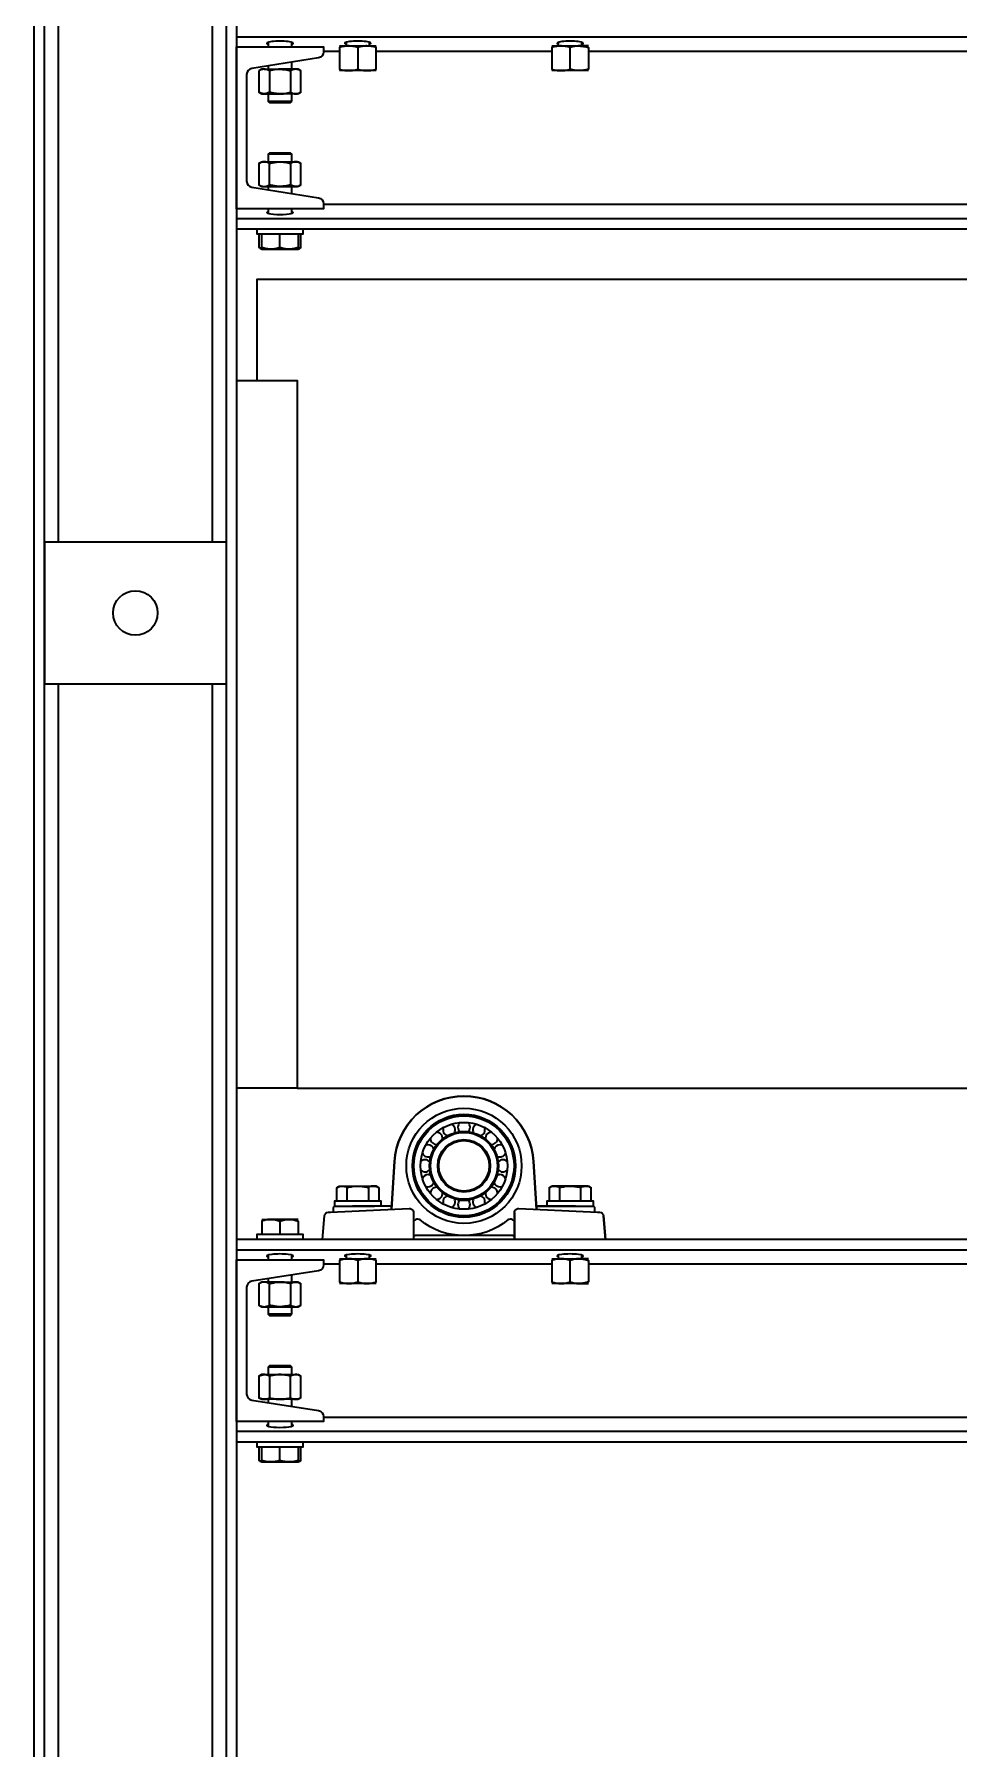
# Model space of a CAD drawing. Header units: millimetres. Extents: x -8400 to 8400, y -5940 to 5940.
# Drawn here: x -5671 to -5214, y 689 to 1537 of the extents above; entities that cross this region are included whole.
import ezdxf

# ---------------------------------------------------------------- set-up
doc = ezdxf.new("R2010")
doc.units = ezdxf.units.MM
doc.layers.add('粗实线层', color=7, linetype='Continuous', lineweight=35)

msp = doc.modelspace()

# ---------------------------------------------------------------- linework, layer by layer
at = {"layer": '粗实线层', "linetype": 'Continuous', "lineweight": 35}
for points in [[(-5671.342, -151.23), (-5671.342, 4440.77)], [(-5666.342, -151.23), (-5666.342, 4440.77)], [(-5576.342, -151.23), (-5576.342, 4440.77)], [(-5571.342, 4440.77), (-5571.342, -151.23)], [(-5659.342, 1285.779), (-5659.342, 1815.797)], [(-5583.342, 1815.797), (-5583.342, 1285.779)], [(-5571.342, 1535.77), (-1771.342, 1535.77)], [(-5555.693, 1533.082), (-5555.693, 1530.77)], [(-5543.991, 1530.77), (-5543.991, 1533.082)], [(-5528.295, 1528.77), (-5520.339, 1528.77)], [(-5520.342, 1531.27), (-5520.205, 1531.27), (-5519.799, 1531.27), (-5519.136, 1531.27), (-5518.236, 1531.27), (-5517.127, 1531.27), (-5515.842, 1531.27), (-5515.985, 1531.27), (-5516.129, 1531.267), (-5516.201, 1531.265), (-5516.272, 1531.263), (-5516.344, 1531.26), (-5516.416, 1531.256), (-5516.702, 1531.239), (-5516.987, 1531.215), (-5517.554, 1531.146), (-5518.118, 1531.054), (-5519.236, 1530.799), (-5520.342, 1530.466), (-5520.342, 1519.874), (-5519.233, 1519.541), (-5518.115, 1519.287), (-5517.552, 1519.194), (-5516.985, 1519.126), (-5516.415, 1519.084), (-5515.842, 1519.07), (-5517.127, 1519.07), (-5518.236, 1519.07), (-5519.136, 1519.07), (-5519.799, 1519.07), (-5520.205, 1519.07), (-5520.342, 1519.07)], [(-5517.192, 1533.082), (-5517.192, 1531.27)], [(-5511.342, 1530.466), (-5511.342, 1519.874), (-5510.233, 1519.541), (-5509.115, 1519.287), (-5508.552, 1519.194), (-5507.985, 1519.126), (-5507.415, 1519.084), (-5506.842, 1519.07), (-5506.699, 1519.071), (-5506.555, 1519.074), (-5506.483, 1519.076), (-5506.411, 1519.078), (-5506.34, 1519.081), (-5506.268, 1519.084), (-5505.982, 1519.102), (-5505.697, 1519.126), (-5505.13, 1519.194), (-5504.566, 1519.287), (-5503.448, 1519.541), (-5502.342, 1519.874), (-5502.342, 1530.466), (-5503.451, 1530.8), (-5504.569, 1531.054), (-5505.132, 1531.147), (-5505.699, 1531.215), (-5506.269, 1531.256), (-5506.842, 1531.27), (-5506.985, 1531.27), (-5507.129, 1531.267), (-5507.201, 1531.265), (-5507.273, 1531.263), (-5507.344, 1531.26), (-5507.416, 1531.256), (-5507.702, 1531.239), (-5507.987, 1531.215), (-5508.554, 1531.146), (-5509.118, 1531.054), (-5510.236, 1530.799), (-5511.342, 1530.466), (-5512.451, 1530.8), (-5513.569, 1531.054), (-5514.132, 1531.147), (-5514.699, 1531.215), (-5515.269, 1531.256), (-5515.842, 1531.27), (-5514.42, 1531.27), (-5512.905, 1531.27), (-5511.342, 1531.27), (-5509.779, 1531.27), (-5508.264, 1531.27), (-5506.842, 1531.27), (-5505.557, 1531.27), (-5504.448, 1531.27), (-5503.548, 1531.27), (-5502.885, 1531.27), (-5502.479, 1531.27), (-5502.342, 1531.27)], [(-5505.491, 1531.27), (-5505.491, 1533.082)], [(-5502.289, 1528.77), (-5415.305, 1528.77)], [(-5415.342, 1531.27), (-5415.205, 1531.27), (-5414.799, 1531.27), (-5414.136, 1531.27), (-5413.236, 1531.27), (-5412.127, 1531.27), (-5410.842, 1531.27), (-5410.985, 1531.27), (-5411.129, 1531.267), (-5411.201, 1531.265), (-5411.272, 1531.263), (-5411.344, 1531.26), (-5411.416, 1531.256), (-5411.702, 1531.239), (-5411.987, 1531.215), (-5412.554, 1531.146), (-5413.118, 1531.054), (-5414.236, 1530.799), (-5415.342, 1530.466), (-5415.342, 1519.874), (-5414.233, 1519.541), (-5413.115, 1519.287), (-5412.552, 1519.194), (-5411.985, 1519.126), (-5411.415, 1519.084), (-5410.842, 1519.07), (-5410.699, 1519.071), (-5410.555, 1519.074), (-5410.483, 1519.076), (-5410.412, 1519.078), (-5410.34, 1519.081), (-5410.268, 1519.084), (-5409.982, 1519.102), (-5409.697, 1519.126), (-5409.13, 1519.194), (-5408.566, 1519.287), (-5407.448, 1519.541), (-5406.342, 1519.874), (-5406.342, 1530.466), (-5407.451, 1530.8), (-5408.569, 1531.054), (-5409.132, 1531.147), (-5409.699, 1531.215), (-5410.269, 1531.256), (-5410.842, 1531.27), (-5409.42, 1531.27), (-5407.905, 1531.27), (-5406.342, 1531.27), (-5404.779, 1531.27), (-5403.264, 1531.27), (-5401.842, 1531.27), (-5401.269, 1531.256), (-5400.699, 1531.215), (-5400.132, 1531.147), (-5399.569, 1531.054), (-5398.451, 1530.8), (-5397.342, 1530.466), (-5397.342, 1519.874), (-5398.448, 1519.541), (-5399.566, 1519.287), (-5400.13, 1519.194), (-5400.697, 1519.126), (-5400.982, 1519.102), (-5401.268, 1519.084), (-5401.34, 1519.081), (-5401.412, 1519.078), (-5401.483, 1519.076), (-5401.555, 1519.074), (-5401.699, 1519.071), (-5401.842, 1519.07), (-5402.415, 1519.084), (-5402.985, 1519.126), (-5403.552, 1519.194), (-5404.115, 1519.287), (-5405.233, 1519.541), (-5406.342, 1519.874)], [(-5412.192, 1533.082), (-5412.192, 1531.27)], [(-5397.342, 1531.27), (-5397.479, 1531.27), (-5397.885, 1531.27), (-5398.548, 1531.27), (-5399.448, 1531.27), (-5400.557, 1531.27), (-5401.842, 1531.27), (-5401.985, 1531.27), (-5402.129, 1531.267), (-5402.201, 1531.265), (-5402.273, 1531.263), (-5402.344, 1531.26), (-5402.416, 1531.256), (-5402.702, 1531.239), (-5402.987, 1531.215), (-5403.554, 1531.146), (-5404.118, 1531.054), (-5405.236, 1530.799), (-5406.342, 1530.466)], [(-5400.492, 1531.27), (-5400.492, 1533.082)], [(-5397.314, 1528.77), (-5195.32, 1528.77)], [(-5557.636, 1519.77), (-5557.719, 1519.769), (-5557.802, 1519.767), (-5557.843, 1519.765), (-5557.885, 1519.762), (-5557.926, 1519.759), (-5557.968, 1519.756), (-5558.133, 1519.739), (-5558.297, 1519.714), (-5558.625, 1519.646), (-5558.95, 1519.553), (-5559.596, 1519.299), (-5560.234, 1518.967)], [(-5558.842, 1519.77), (-5560.234, 1518.967)], [(-5560.234, 1518.967), (-5560.234, 1508.374)], [(-5557.636, 1519.77), (-5558.299, 1519.77), (-5558.705, 1519.77), (-5558.842, 1519.77)], [(-5555.693, 1521.452), (-5555.693, 1519.77)], [(-5555.038, 1518.967), (-5555.038, 1508.374)], [(-5539.45, 1518.967), (-5540.842, 1519.77), (-5540.979, 1519.77), (-5541.385, 1519.77), (-5542.048, 1519.77), (-5542.948, 1519.77), (-5544.057, 1519.77), (-5545.342, 1519.77), (-5546.764, 1519.77), (-5548.279, 1519.77), (-5549.842, 1519.77), (-5549.182, 1519.756), (-5548.52, 1519.714), (-5548.437, 1519.708), (-5548.354, 1519.7), (-5548.271, 1519.692), (-5548.189, 1519.683), (-5548.024, 1519.666), (-5547.859, 1519.646), (-5547.531, 1519.602), (-5547.205, 1519.552), (-5546.557, 1519.435), (-5545.915, 1519.297), (-5545.278, 1519.14), (-5544.646, 1518.967)], [(-5539.45, 1508.374), (-5540.842, 1507.57), (-5540.979, 1507.57), (-5541.385, 1507.57), (-5542.048, 1507.57), (-5541.965, 1507.571), (-5541.882, 1507.574), (-5541.841, 1507.576), (-5541.799, 1507.578), (-5541.758, 1507.581), (-5541.716, 1507.584), (-5541.551, 1507.602), (-5541.387, 1507.626), (-5541.059, 1507.694), (-5540.734, 1507.787), (-5540.088, 1508.041), (-5539.45, 1508.374), (-5539.45, 1518.967), (-5540.09, 1519.3), (-5540.735, 1519.554), (-5541.061, 1519.647), (-5541.388, 1519.715), (-5541.717, 1519.756), (-5542.048, 1519.77), (-5542.131, 1519.769), (-5542.213, 1519.767), (-5542.255, 1519.765), (-5542.296, 1519.762), (-5542.338, 1519.759), (-5542.379, 1519.756), (-5542.544, 1519.739), (-5542.709, 1519.714), (-5543.036, 1519.646), (-5543.362, 1519.553), (-5544.007, 1519.299), (-5544.646, 1518.967), (-5544.646, 1508.374)], [(-5543.991, 1519.77), (-5543.991, 1523.3)], [(-5502.342, 1519.07), (-5502.479, 1519.07), (-5502.885, 1519.07), (-5503.548, 1519.07), (-5504.448, 1519.07), (-5505.557, 1519.07), (-5506.842, 1519.07), (-5508.264, 1519.07), (-5509.779, 1519.07), (-5511.342, 1519.07), (-5512.905, 1519.07), (-5514.42, 1519.07), (-5515.842, 1519.07), (-5515.699, 1519.071), (-5515.555, 1519.074), (-5515.483, 1519.076), (-5515.412, 1519.078), (-5515.34, 1519.081), (-5515.268, 1519.084), (-5514.982, 1519.102), (-5514.697, 1519.126), (-5514.13, 1519.194), (-5513.566, 1519.287), (-5512.448, 1519.541), (-5511.342, 1519.874)], [(-5397.342, 1519.07), (-5397.479, 1519.07), (-5397.885, 1519.07), (-5398.548, 1519.07), (-5399.448, 1519.07), (-5400.557, 1519.07), (-5401.842, 1519.07), (-5403.264, 1519.07), (-5404.779, 1519.07), (-5406.342, 1519.07), (-5407.905, 1519.07), (-5409.42, 1519.07), (-5410.842, 1519.07), (-5412.127, 1519.07), (-5413.236, 1519.07), (-5414.136, 1519.07), (-5414.799, 1519.07), (-5415.205, 1519.07), (-5415.342, 1519.07)], [(-5555.693, 1507.57), (-5555.693, 1503.855)], [(-5543.991, 1503.855), (-5543.991, 1507.57)], [(-5543.991, 1473.97), (-5543.991, 1477.685), (-5544.577, 1478.27), (-5544.692, 1478.27), (-5545.032, 1478.27), (-5545.582, 1478.27), (-5546.319, 1478.27), (-5547.209, 1478.27), (-5548.215, 1478.27), (-5549.292, 1478.27), (-5550.392, 1478.27), (-5551.469, 1478.27), (-5552.475, 1478.27), (-5553.365, 1478.27), (-5554.102, 1478.27), (-5554.652, 1478.27), (-5554.992, 1478.27), (-5555.107, 1478.27), (-5555.693, 1477.685), (-5555.693, 1473.97)], [(-5543.991, 1477.685), (-5544.104, 1477.685), (-5544.437, 1477.685), (-5544.978, 1477.685), (-5545.705, 1477.685), (-5546.592, 1477.685), (-5547.603, 1477.685), (-5548.701, 1477.685), (-5549.842, 1477.685), (-5550.983, 1477.685), (-5552.081, 1477.685), (-5553.092, 1477.685), (-5553.979, 1477.685), (-5554.706, 1477.685), (-5555.247, 1477.685), (-5555.58, 1477.685), (-5555.693, 1477.685)], [(-5560.234, 1473.167), (-5558.842, 1473.97), (-5558.705, 1473.97), (-5558.299, 1473.97), (-5557.636, 1473.97), (-5557.719, 1473.969), (-5557.802, 1473.967), (-5557.843, 1473.965), (-5557.885, 1473.962), (-5557.926, 1473.96), (-5557.968, 1473.956), (-5558.133, 1473.939), (-5558.297, 1473.915), (-5558.625, 1473.846), (-5558.95, 1473.753), (-5559.596, 1473.499), (-5560.234, 1473.167), (-5560.234, 1462.574), (-5559.594, 1462.241), (-5558.949, 1461.987), (-5558.623, 1461.894), (-5558.296, 1461.826), (-5557.967, 1461.784), (-5557.636, 1461.77), (-5557.553, 1461.771), (-5557.471, 1461.774), (-5557.429, 1461.776), (-5557.388, 1461.778), (-5557.346, 1461.781), (-5557.305, 1461.784), (-5557.14, 1461.802), (-5556.975, 1461.826), (-5556.648, 1461.894), (-5556.322, 1461.987), (-5555.677, 1462.242), (-5555.038, 1462.574)], [(-5560.234, 1462.574), (-5558.842, 1461.77), (-5558.705, 1461.77), (-5558.299, 1461.77), (-5557.636, 1461.77), (-5556.736, 1461.77), (-5555.627, 1461.77), (-5554.342, 1461.77), (-5552.92, 1461.77), (-5551.405, 1461.77), (-5549.842, 1461.77), (-5548.279, 1461.77), (-5546.764, 1461.77), (-5545.342, 1461.77), (-5544.057, 1461.77), (-5542.948, 1461.77), (-5542.048, 1461.77), (-5541.965, 1461.771), (-5541.882, 1461.774), (-5541.841, 1461.776), (-5541.799, 1461.778), (-5541.758, 1461.781), (-5541.716, 1461.784), (-5541.551, 1461.802), (-5541.387, 1461.826), (-5541.059, 1461.894), (-5540.734, 1461.987), (-5540.088, 1462.242), (-5539.45, 1462.574), (-5540.842, 1461.77), (-5540.979, 1461.77), (-5541.385, 1461.77), (-5542.048, 1461.77), (-5542.379, 1461.784), (-5542.708, 1461.826), (-5543.035, 1461.894), (-5543.36, 1461.987), (-5544.006, 1462.241), (-5544.646, 1462.574), (-5545.278, 1462.4), (-5545.915, 1462.243), (-5546.557, 1462.106), (-5547.205, 1461.989), (-5547.531, 1461.939), (-5547.859, 1461.895), (-5548.024, 1461.875), (-5548.189, 1461.857), (-5548.271, 1461.849), (-5548.354, 1461.841), (-5548.437, 1461.833), (-5548.52, 1461.826), (-5549.182, 1461.784), (-5549.842, 1461.77), (-5550.499, 1461.784), (-5551.155, 1461.825), (-5551.808, 1461.893), (-5552.46, 1461.986), (-5552.785, 1462.041), (-5553.11, 1462.102), (-5553.272, 1462.135), (-5553.434, 1462.169), (-5553.596, 1462.204), (-5553.758, 1462.241), (-5554.401, 1462.399), (-5555.038, 1462.574), (-5555.038, 1473.167), (-5554.401, 1473.342), (-5553.758, 1473.5), (-5553.596, 1473.536), (-5553.434, 1473.572), (-5553.272, 1473.606), (-5553.11, 1473.639), (-5552.785, 1473.699), (-5552.46, 1473.755), (-5551.808, 1473.848), (-5551.155, 1473.915), (-5550.499, 1473.956), (-5549.842, 1473.97), (-5549.182, 1473.956), (-5548.52, 1473.915), (-5548.437, 1473.907), (-5548.354, 1473.9), (-5548.271, 1473.892), (-5548.189, 1473.883), (-5548.024, 1473.865), (-5547.859, 1473.846), (-5547.531, 1473.802), (-5547.205, 1473.752), (-5546.557, 1473.635), (-5545.915, 1473.497), (-5545.278, 1473.341), (-5544.646, 1473.167), (-5544.646, 1462.574)], [(-5555.038, 1473.167), (-5555.678, 1473.5), (-5556.324, 1473.754), (-5556.649, 1473.847), (-5556.976, 1473.915), (-5557.305, 1473.956), (-5557.636, 1473.97), (-5556.736, 1473.97), (-5555.627, 1473.97), (-5554.342, 1473.97), (-5552.92, 1473.97), (-5551.405, 1473.97), (-5549.842, 1473.97), (-5548.279, 1473.97), (-5546.764, 1473.97), (-5545.342, 1473.97), (-5544.057, 1473.97), (-5542.948, 1473.97), (-5542.048, 1473.97), (-5542.131, 1473.969), (-5542.213, 1473.967), (-5542.255, 1473.965), (-5542.296, 1473.962), (-5542.338, 1473.96), (-5542.379, 1473.956), (-5542.544, 1473.939), (-5542.709, 1473.915), (-5543.036, 1473.846), (-5543.362, 1473.753), (-5544.007, 1473.499), (-5544.646, 1473.167)], [(-5539.45, 1462.574), (-5539.45, 1473.167), (-5540.09, 1473.5), (-5540.735, 1473.754), (-5541.061, 1473.847), (-5541.388, 1473.915), (-5541.717, 1473.956), (-5542.048, 1473.97), (-5541.385, 1473.97), (-5540.979, 1473.97), (-5540.842, 1473.97), (-5539.45, 1473.167)], [(-5555.693, 1461.77), (-5555.693, 1460.088)], [(-5543.991, 1458.241), (-5543.991, 1461.77)], [(-5555.693, 1450.77), (-5555.693, 1448.459)], [(-5543.991, 1448.459), (-5543.991, 1450.77)], [(-4654.829, 1452.77), (-5528.295, 1452.77)], [(-1771.342, 1445.77), (-5571.342, 1445.77)], [(-5571.342, 1443.204), (-5571.342, 1440.77), (-1771.342, 1440.77), (-1771.342, 1443.204)], [(-5561.342, 1440.77), (-5561.342, 1438.27), (-5561.235, 1438.27), (-5560.916, 1438.27), (-5560.39, 1438.27), (-5559.668, 1438.27), (-5558.763, 1438.27), (-5557.691, 1438.27), (-5556.474, 1438.27), (-5555.133, 1438.27), (-5553.693, 1438.27), (-5552.182, 1438.27), (-5550.627, 1438.27), (-5549.057, 1438.27), (-5547.502, 1438.27), (-5545.991, 1438.27), (-5544.551, 1438.27), (-5543.21, 1438.27), (-5541.993, 1438.27), (-5540.921, 1438.27), (-5540.016, 1438.27), (-5539.294, 1438.27), (-5538.769, 1438.27), (-5538.449, 1438.27), (-5538.342, 1438.27), (-5538.342, 1440.77)], [(-5558.842, 1430.872), (-5559.158, 1430.986), (-5559.283, 1431.041), (-5559.407, 1431.102), (-5559.469, 1431.135), (-5559.531, 1431.169), (-5559.593, 1431.204), (-5559.655, 1431.241), (-5559.902, 1431.399), (-5560.146, 1431.574), (-5560.146, 1438.27)], [(-5559.585, 1431.199), (-5558.842, 1430.771), (-5558.705, 1430.771), (-5558.299, 1430.771), (-5557.636, 1430.771), (-5556.736, 1430.771), (-5555.627, 1430.771), (-5554.342, 1430.771), (-5554.485, 1430.771), (-5554.629, 1430.774), (-5554.701, 1430.776), (-5554.773, 1430.778), (-5554.844, 1430.781), (-5554.916, 1430.784), (-5555.202, 1430.802), (-5555.487, 1430.826), (-5556.054, 1430.894), (-5556.618, 1430.987), (-5557.736, 1431.241), (-5558.842, 1431.574), (-5558.842, 1438.27)], [(-5540.842, 1438.27), (-5540.842, 1431.574), (-5541.95, 1431.241), (-5543.069, 1430.987), (-5543.632, 1430.894), (-5544.199, 1430.826), (-5544.769, 1430.784), (-5545.342, 1430.771), (-5545.485, 1430.771), (-5545.629, 1430.774), (-5545.701, 1430.776), (-5545.772, 1430.778), (-5545.844, 1430.781), (-5545.916, 1430.784), (-5546.202, 1430.802), (-5546.487, 1430.826), (-5547.054, 1430.894), (-5547.618, 1430.987), (-5548.736, 1431.241), (-5549.842, 1431.574), (-5550.951, 1431.241), (-5552.069, 1430.987), (-5552.632, 1430.894), (-5553.199, 1430.826), (-5553.769, 1430.784), (-5554.342, 1430.771), (-5552.92, 1430.771), (-5551.405, 1430.771), (-5549.842, 1430.771), (-5548.279, 1430.771), (-5546.764, 1430.771), (-5545.342, 1430.771), (-5544.057, 1430.771), (-5542.948, 1430.771), (-5542.048, 1430.771), (-5541.385, 1430.771), (-5540.979, 1430.771), (-5540.842, 1430.771), (-5540.099, 1431.199)], [(-5549.842, 1431.574), (-5549.842, 1438.27)], [(-5540.839, 1431.062), (-5539.538, 1431.574), (-5539.538, 1438.27)], [(-5560.146, 1431.574), (-5558.843, 1431.062)], [(-5540.842, 1430.873), (-5540.769, 1430.895), (-5540.643, 1430.939), (-5540.518, 1430.989), (-5540.27, 1431.105), (-5540.024, 1431.243), (-5539.78, 1431.4), (-5539.538, 1431.574)], [(-4671.333, 1415.77), (-5561.342, 1415.77), (-5561.342, 1365.764)], [(-5571.342, 1365.77), (-5541.342, 1365.77), (-5541.342, 1015.77), (-5571.342, 1015.77)], [(-5659.342, -151.23), (-5659.342, 1215.823)], [(-5583.342, 1215.823), (-5583.342, -151.23)], [(-5541.326, 1015.77), (-4671.333, 1015.77)], [(-5521.734, 966.466), (-5520.342, 967.27), (-5520.205, 967.27), (-5519.799, 967.27), (-5519.136, 967.27), (-5518.236, 967.27), (-5517.127, 967.27), (-5515.842, 967.27), (-5514.42, 967.27), (-5512.905, 967.27), (-5511.342, 967.27), (-5509.779, 967.27), (-5508.264, 967.27), (-5506.842, 967.27), (-5505.557, 967.27), (-5504.448, 967.27), (-5503.548, 967.27), (-5503.465, 967.269), (-5503.382, 967.267), (-5503.341, 967.265), (-5503.299, 967.262), (-5503.258, 967.259), (-5503.216, 967.256), (-5503.051, 967.239), (-5502.887, 967.214), (-5502.559, 967.146), (-5502.234, 967.053), (-5501.589, 966.799), (-5500.95, 966.466), (-5500.95, 959.77)], [(-5521.734, 959.77), (-5521.734, 966.466), (-5521.094, 966.8), (-5520.449, 967.054), (-5520.123, 967.147), (-5519.796, 967.215), (-5519.467, 967.256), (-5519.136, 967.27), (-5519.053, 967.269), (-5518.971, 967.267), (-5518.929, 967.265), (-5518.888, 967.262), (-5518.846, 967.259), (-5518.805, 967.256), (-5518.64, 967.239), (-5518.475, 967.214), (-5518.148, 967.146), (-5517.822, 967.053), (-5517.177, 966.799), (-5516.538, 966.466)], [(-5516.538, 959.77), (-5516.538, 966.466), (-5515.901, 966.642), (-5515.258, 966.8), (-5515.096, 966.836), (-5514.934, 966.872), (-5514.772, 966.906), (-5514.61, 966.938), (-5514.285, 967), (-5513.96, 967.055), (-5513.308, 967.148), (-5512.655, 967.216), (-5511.999, 967.256), (-5511.342, 967.27), (-5510.682, 967.256), (-5510.02, 967.214), (-5509.937, 967.208), (-5509.854, 967.2), (-5509.771, 967.192), (-5509.689, 967.183), (-5509.524, 967.165), (-5509.359, 967.146), (-5509.031, 967.102), (-5508.705, 967.052), (-5508.057, 966.935), (-5507.415, 966.797), (-5506.778, 966.64), (-5506.146, 966.466)], [(-5500.95, 966.466), (-5502.342, 967.27), (-5502.479, 967.27), (-5502.885, 967.27), (-5503.548, 967.27), (-5503.879, 967.256), (-5504.208, 967.215), (-5504.535, 967.147), (-5504.86, 967.054), (-5505.506, 966.8), (-5506.146, 966.466), (-5506.146, 959.77)], [(-5416.734, 966.466), (-5415.342, 967.27), (-5415.205, 967.27), (-5414.799, 967.27), (-5414.136, 967.27), (-5414.467, 967.256), (-5414.796, 967.215), (-5415.123, 967.147), (-5415.449, 967.054), (-5416.094, 966.8), (-5416.734, 966.466), (-5416.734, 959.77)], [(-5395.95, 959.77), (-5395.95, 966.466), (-5396.588, 966.799), (-5397.234, 967.053), (-5397.559, 967.146), (-5397.887, 967.214), (-5398.051, 967.239), (-5398.216, 967.256), (-5398.258, 967.259), (-5398.299, 967.262), (-5398.341, 967.265), (-5398.382, 967.267), (-5398.465, 967.269), (-5398.548, 967.27), (-5399.448, 967.27), (-5400.557, 967.27), (-5401.842, 967.27), (-5403.264, 967.27), (-5404.779, 967.27), (-5406.342, 967.27), (-5407.905, 967.27), (-5409.42, 967.27), (-5410.842, 967.27), (-5412.127, 967.27), (-5413.236, 967.27), (-5414.136, 967.27), (-5414.053, 967.269), (-5413.971, 967.267), (-5413.929, 967.265), (-5413.888, 967.262), (-5413.846, 967.259), (-5413.805, 967.256), (-5413.64, 967.239), (-5413.475, 967.214), (-5413.148, 967.146), (-5412.822, 967.053), (-5412.177, 966.799), (-5411.538, 966.466), (-5411.538, 959.77)], [(-5411.538, 966.466), (-5410.901, 966.642), (-5410.258, 966.8), (-5410.096, 966.836), (-5409.934, 966.872), (-5409.772, 966.906), (-5409.61, 966.938), (-5409.285, 967), (-5408.96, 967.055), (-5408.308, 967.148), (-5407.655, 967.216), (-5407, 967.256), (-5406.342, 967.27), (-5405.682, 967.256), (-5405.02, 967.214), (-5404.937, 967.208), (-5404.854, 967.2), (-5404.771, 967.192), (-5404.689, 967.183), (-5404.524, 967.165), (-5404.359, 967.146), (-5404.031, 967.102), (-5403.705, 967.052), (-5403.057, 966.935), (-5402.415, 966.797), (-5401.778, 966.64), (-5401.146, 966.466), (-5401.146, 959.77)], [(-5401.146, 966.466), (-5400.506, 966.8), (-5399.86, 967.054), (-5399.535, 967.147), (-5399.208, 967.215), (-5398.879, 967.256), (-5398.548, 967.27), (-5397.885, 967.27), (-5397.479, 967.27), (-5397.342, 967.27), (-5395.95, 966.466)], [(-5499.842, 957.27), (-5499.842, 959.77), (-5499.949, 959.77), (-5500.268, 959.77), (-5500.794, 959.77), (-5501.516, 959.77), (-5502.421, 959.77), (-5503.493, 959.77), (-5504.71, 959.77), (-5506.051, 959.77), (-5507.491, 959.77), (-5509.002, 959.77), (-5510.557, 959.77), (-5512.127, 959.77), (-5513.682, 959.77), (-5515.193, 959.77), (-5516.633, 959.77), (-5517.974, 959.77), (-5519.191, 959.77), (-5520.263, 959.77), (-5521.168, 959.77), (-5521.89, 959.77), (-5522.416, 959.77), (-5522.735, 959.77), (-5522.842, 959.77), (-5522.842, 957.27), (-5522.731, 957.27), (-5522.4, 957.27), (-5521.856, 957.27), (-5521.11, 957.27), (-5520.174, 957.27), (-5519.069, 957.27), (-5517.814, 957.27), (-5516.434, 957.27), (-5514.956, 957.27), (-5513.409, 957.27), (-5511.821, 957.27), (-5510.225, 957.27), (-5508.649, 957.27), (-5507.126, 957.27), (-5505.684, 957.27), (-5504.352, 957.27), (-5503.154, 957.27)], [(-5461.842, 965.134), (-5461.842, 964.37)], [(-5461.842, 960.537), (-5461.842, 960.535)], [(-5461.681, 960.509), (-5461.442, 960.27), (-5461.337, 960.27), (-5461.029, 960.27), (-5460.545, 960.27), (-5459.922, 960.27), (-5459.212, 960.27), (-5458.472, 960.27), (-5457.762, 960.27), (-5457.139, 960.27), (-5456.655, 960.27), (-5456.347, 960.27), (-5456.242, 960.27), (-5456.003, 960.509)], [(-5455.842, 960.535), (-5455.842, 960.537), (-5455.842, 960.537)], [(-5414.53, 957.27), (-5413.332, 957.27), (-5412, 957.27), (-5410.558, 957.27), (-5409.035, 957.27), (-5407.459, 957.27), (-5405.863, 957.27), (-5404.275, 957.27), (-5402.728, 957.27), (-5401.25, 957.27), (-5399.87, 957.27), (-5398.615, 957.27), (-5397.51, 957.27), (-5396.574, 957.27), (-5395.828, 957.27), (-5395.284, 957.27), (-5394.953, 957.27), (-5394.842, 957.27), (-5394.842, 959.77), (-5394.949, 959.77), (-5395.268, 959.77), (-5395.794, 959.77), (-5396.516, 959.77), (-5397.421, 959.77), (-5398.493, 959.77), (-5399.71, 959.77), (-5401.051, 959.77), (-5402.491, 959.77), (-5404.002, 959.77), (-5405.557, 959.77), (-5407.127, 959.77), (-5408.682, 959.77), (-5410.193, 959.77), (-5411.633, 959.77), (-5412.974, 959.77), (-5414.191, 959.77), (-5415.263, 959.77), (-5416.168, 959.77), (-5416.89, 959.77), (-5417.416, 959.77), (-5417.735, 959.77), (-5417.842, 959.77), (-5417.842, 957.27)], [(-5558.842, 950.77), (-5558.705, 950.77), (-5558.299, 950.77), (-5557.636, 950.77), (-5556.736, 950.77), (-5555.627, 950.77), (-5554.342, 950.77), (-5554.915, 950.756), (-5555.485, 950.715), (-5556.052, 950.647), (-5556.615, 950.554), (-5557.733, 950.3), (-5558.842, 949.967), (-5558.842, 943.27)], [(-5549.842, 949.967), (-5548.733, 950.3), (-5547.615, 950.554), (-5547.052, 950.647), (-5546.485, 950.715), (-5545.915, 950.756), (-5545.342, 950.77), (-5546.764, 950.77), (-5548.279, 950.77), (-5549.842, 950.77), (-5551.405, 950.77), (-5552.92, 950.77), (-5554.342, 950.77), (-5554.199, 950.769), (-5554.055, 950.767), (-5553.983, 950.765), (-5553.912, 950.762), (-5553.84, 950.76), (-5553.768, 950.756), (-5553.482, 950.739), (-5553.197, 950.714), (-5552.63, 950.646), (-5552.066, 950.553), (-5550.948, 950.299), (-5549.842, 949.967), (-5549.842, 943.27)], [(-5540.842, 950.77), (-5540.979, 950.77), (-5541.385, 950.77), (-5542.048, 950.77), (-5542.948, 950.77), (-5544.057, 950.77), (-5545.342, 950.77), (-5545.199, 950.769), (-5545.055, 950.767), (-5544.983, 950.765), (-5544.911, 950.762), (-5544.84, 950.76), (-5544.768, 950.756), (-5544.482, 950.739), (-5544.197, 950.714), (-5543.63, 950.646), (-5543.066, 950.553), (-5541.948, 950.299), (-5540.842, 949.967), (-5540.842, 943.27)], [(-5494.661, 957.27), (-5513.996, 957.27)], [(-5494.661, 957.27), (-5503.154, 957.27)], [(-5433.842, 954.17), (-5433.842, 940.77)], [(-5423.023, 957.27), (-5414.53, 957.27)], [(-5403.688, 957.27), (-5423.023, 957.27)], [(-5388.842, 940.77), (-5389.872, 952.544)], [(-5538.342, 940.77), (-5538.342, 943.27), (-5538.449, 943.27), (-5538.769, 943.27), (-5539.294, 943.27), (-5540.016, 943.27), (-5540.921, 943.27), (-5541.993, 943.27), (-5543.21, 943.27), (-5544.551, 943.27), (-5545.991, 943.27), (-5547.502, 943.27), (-5549.057, 943.27), (-5550.627, 943.27), (-5552.182, 943.27), (-5553.693, 943.27), (-5555.133, 943.27), (-5556.474, 943.27), (-5557.691, 943.27), (-5558.763, 943.27), (-5559.668, 943.27), (-5560.39, 943.27), (-5560.916, 943.27), (-5561.235, 943.27), (-5561.342, 943.27), (-5561.342, 940.77)], [(-1771.342, 938.337), (-1771.342, 940.77), (-5571.342, 940.77), (-5571.342, 938.337)], [(-5571.342, 935.77), (-1771.342, 935.77)], [(-5555.693, 933.082), (-5555.693, 930.77)], [(-5543.991, 930.77), (-5543.991, 933.082)], [(-5517.192, 933.082), (-5517.192, 931.271)], [(-5505.491, 931.271), (-5505.491, 933.082)], [(-5412.192, 933.082), (-5412.192, 931.271)], [(-5400.492, 931.271), (-5400.492, 933.082)], [(-5528.295, 928.77), (-5520.339, 928.77)], [(-5520.342, 931.27), (-5520.205, 931.27), (-5519.799, 931.27), (-5519.136, 931.27), (-5518.236, 931.27), (-5517.127, 931.27), (-5515.842, 931.27), (-5515.985, 931.27), (-5516.129, 931.267), (-5516.201, 931.265), (-5516.272, 931.263), (-5516.344, 931.26), (-5516.416, 931.256), (-5516.702, 931.239), (-5516.987, 931.215), (-5517.554, 931.146), (-5518.118, 931.053), (-5519.236, 930.799), (-5520.342, 930.466), (-5520.342, 919.874), (-5519.233, 919.541), (-5518.115, 919.287), (-5517.552, 919.194), (-5516.985, 919.126), (-5516.415, 919.084), (-5515.842, 919.07), (-5517.127, 919.07), (-5518.236, 919.07), (-5519.136, 919.07), (-5519.799, 919.07), (-5520.205, 919.07), (-5520.342, 919.07)], [(-5511.342, 930.466), (-5511.342, 919.874), (-5510.233, 919.541), (-5509.115, 919.287), (-5508.552, 919.194), (-5507.985, 919.126), (-5507.415, 919.084), (-5506.842, 919.07), (-5506.699, 919.071), (-5506.555, 919.074), (-5506.483, 919.076), (-5506.411, 919.078), (-5506.34, 919.081), (-5506.268, 919.084), (-5505.982, 919.102), (-5505.697, 919.126), (-5505.13, 919.194), (-5504.566, 919.287), (-5503.448, 919.542), (-5502.342, 919.874), (-5502.342, 930.466), (-5503.451, 930.8), (-5504.569, 931.054), (-5505.132, 931.147), (-5505.699, 931.215), (-5506.269, 931.256), (-5506.842, 931.27), (-5505.557, 931.27), (-5504.448, 931.27), (-5503.548, 931.27), (-5502.885, 931.27), (-5502.479, 931.27), (-5502.342, 931.27)], [(-5502.289, 928.77), (-5415.305, 928.77)], [(-5415.342, 931.27), (-5415.205, 931.27), (-5414.799, 931.27), (-5414.136, 931.27), (-5413.236, 931.27), (-5412.127, 931.27), (-5410.842, 931.27), (-5410.985, 931.27), (-5411.129, 931.267), (-5411.201, 931.265), (-5411.272, 931.263), (-5411.344, 931.26), (-5411.416, 931.256), (-5411.702, 931.239), (-5411.987, 931.215), (-5412.554, 931.146), (-5413.118, 931.053), (-5414.236, 930.799), (-5415.342, 930.466), (-5415.342, 919.874), (-5414.233, 919.541), (-5413.115, 919.287), (-5412.552, 919.194), (-5411.985, 919.126), (-5411.415, 919.084), (-5410.842, 919.07), (-5410.699, 919.071), (-5410.555, 919.074), (-5410.483, 919.076), (-5410.412, 919.078), (-5410.34, 919.081), (-5410.268, 919.084), (-5409.982, 919.102), (-5409.697, 919.126), (-5409.13, 919.194), (-5408.566, 919.287), (-5407.448, 919.542), (-5406.342, 919.874), (-5406.342, 930.466)], [(-5397.342, 931.27), (-5397.479, 931.27), (-5397.885, 931.27), (-5398.548, 931.27), (-5399.448, 931.27), (-5400.557, 931.27), (-5401.842, 931.27), (-5401.269, 931.256), (-5400.699, 931.215), (-5400.132, 931.147), (-5399.569, 931.054), (-5398.451, 930.8), (-5397.342, 930.466), (-5397.342, 919.874), (-5398.448, 919.542), (-5399.566, 919.287), (-5400.13, 919.194), (-5400.697, 919.126), (-5400.982, 919.102), (-5401.268, 919.084), (-5401.34, 919.081), (-5401.412, 919.078), (-5401.483, 919.076), (-5401.555, 919.074), (-5401.699, 919.071), (-5401.842, 919.07), (-5403.264, 919.07), (-5404.779, 919.07), (-5406.342, 919.07), (-5407.905, 919.07), (-5409.42, 919.07), (-5410.842, 919.07), (-5412.127, 919.07), (-5413.236, 919.07), (-5414.136, 919.07), (-5414.799, 919.07), (-5415.205, 919.07), (-5415.342, 919.07)], [(-5397.314, 928.77), (-5195.32, 928.77)], [(-5555.038, 918.966), (-5555.678, 919.3), (-5556.324, 919.554), (-5556.649, 919.647), (-5556.976, 919.715), (-5557.305, 919.756), (-5557.636, 919.77), (-5557.719, 919.769), (-5557.802, 919.767), (-5557.843, 919.765), (-5557.885, 919.763), (-5557.926, 919.759), (-5557.968, 919.756), (-5558.133, 919.739), (-5558.297, 919.714), (-5558.625, 919.646), (-5558.95, 919.553), (-5559.596, 919.299), (-5560.234, 918.966), (-5560.234, 908.374), (-5559.594, 908.041), (-5558.949, 907.787), (-5558.623, 907.694), (-5558.296, 907.626), (-5557.967, 907.584), (-5557.636, 907.571), (-5556.736, 907.571), (-5555.627, 907.571), (-5554.342, 907.571), (-5552.92, 907.571), (-5551.405, 907.571), (-5549.842, 907.571), (-5548.279, 907.571), (-5546.764, 907.571), (-5545.342, 907.571), (-5544.057, 907.571), (-5542.948, 907.571), (-5542.048, 907.571), (-5541.385, 907.571), (-5540.979, 907.571), (-5540.842, 907.571), (-5539.45, 908.374)], [(-5544.646, 918.966), (-5545.278, 919.14), (-5545.915, 919.297), (-5546.557, 919.435), (-5547.205, 919.552), (-5547.531, 919.602), (-5547.859, 919.646), (-5548.024, 919.665), (-5548.189, 919.683), (-5548.271, 919.692), (-5548.354, 919.7), (-5548.437, 919.708), (-5548.52, 919.714), (-5549.182, 919.756), (-5549.842, 919.77), (-5548.279, 919.77), (-5546.764, 919.77), (-5545.342, 919.77), (-5544.057, 919.77), (-5542.948, 919.77), (-5542.048, 919.77), (-5542.131, 919.769), (-5542.213, 919.767), (-5542.255, 919.765), (-5542.296, 919.763), (-5542.338, 919.759), (-5542.379, 919.756), (-5542.544, 919.739), (-5542.709, 919.714), (-5543.036, 919.646), (-5543.362, 919.553), (-5544.007, 919.299), (-5544.646, 918.966), (-5544.646, 908.374), (-5545.278, 908.2), (-5545.915, 908.043), (-5546.557, 907.905), (-5547.205, 907.789), (-5547.531, 907.739), (-5547.859, 907.695), (-5548.024, 907.675), (-5548.189, 907.657), (-5548.271, 907.649), (-5548.354, 907.641), (-5548.437, 907.633), (-5548.52, 907.626), (-5549.182, 907.584), (-5549.842, 907.571), (-5550.499, 907.584), (-5551.155, 907.625), (-5551.808, 907.693), (-5552.46, 907.786), (-5552.785, 907.841), (-5553.11, 907.902), (-5553.272, 907.935), (-5553.434, 907.969), (-5553.596, 908.004), (-5553.758, 908.041), (-5554.401, 908.199), (-5555.038, 908.374), (-5555.038, 918.966), (-5554.401, 919.142), (-5553.758, 919.3), (-5553.596, 919.337), (-5553.434, 919.372), (-5553.272, 919.406), (-5553.11, 919.438), (-5552.785, 919.5), (-5552.46, 919.555), (-5551.808, 919.648), (-5551.155, 919.716), (-5550.499, 919.756), (-5549.842, 919.77), (-5551.405, 919.77), (-5552.92, 919.77), (-5554.342, 919.77), (-5555.627, 919.77), (-5556.736, 919.77), (-5557.636, 919.77), (-5558.299, 919.77), (-5558.705, 919.77), (-5558.842, 919.77), (-5560.234, 918.966)], [(-5555.693, 921.452), (-5555.693, 919.77)], [(-5544.646, 908.374), (-5544.006, 908.041), (-5543.36, 907.787), (-5543.035, 907.694), (-5542.708, 907.626), (-5542.379, 907.584), (-5542.048, 907.571), (-5541.965, 907.571), (-5541.882, 907.574), (-5541.841, 907.576), (-5541.799, 907.578), (-5541.758, 907.581), (-5541.716, 907.584), (-5541.551, 907.602), (-5541.387, 907.626), (-5541.059, 907.694), (-5540.734, 907.787), (-5540.088, 908.041), (-5539.45, 908.374), (-5539.45, 918.966), (-5540.09, 919.3), (-5540.735, 919.554), (-5541.061, 919.647), (-5541.388, 919.715), (-5541.717, 919.756), (-5542.048, 919.77), (-5541.385, 919.77), (-5540.979, 919.77), (-5540.842, 919.77), (-5539.45, 918.966)], [(-5543.991, 919.77), (-5543.991, 923.3)], [(-5502.342, 919.07), (-5502.479, 919.07), (-5502.885, 919.07), (-5503.548, 919.07), (-5504.448, 919.07), (-5505.557, 919.07), (-5506.842, 919.07), (-5508.264, 919.07), (-5509.779, 919.07), (-5511.342, 919.07), (-5512.905, 919.07), (-5514.42, 919.07), (-5515.842, 919.07), (-5515.699, 919.071), (-5515.555, 919.074), (-5515.483, 919.076), (-5515.412, 919.078), (-5515.34, 919.081), (-5515.268, 919.084), (-5514.982, 919.102), (-5514.697, 919.126), (-5514.13, 919.194), (-5513.566, 919.287), (-5512.448, 919.542), (-5511.342, 919.874)], [(-5406.342, 919.874), (-5405.233, 919.541), (-5404.115, 919.287), (-5403.552, 919.194), (-5402.985, 919.126), (-5402.415, 919.084), (-5401.842, 919.07), (-5400.557, 919.07), (-5399.448, 919.07), (-5398.548, 919.07), (-5397.885, 919.07), (-5397.479, 919.07), (-5397.342, 919.07)], [(-5560.234, 908.374), (-5558.842, 907.571), (-5558.705, 907.571), (-5558.299, 907.571), (-5557.636, 907.571), (-5557.553, 907.571), (-5557.471, 907.574), (-5557.429, 907.576), (-5557.388, 907.578), (-5557.346, 907.581), (-5557.305, 907.584), (-5557.14, 907.602), (-5556.975, 907.626), (-5556.648, 907.694), (-5556.322, 907.787), (-5555.677, 908.041), (-5555.038, 908.374)], [(-5555.693, 907.571), (-5555.693, 903.855)], [(-5543.991, 903.855), (-5543.991, 907.571)], [(-5560.234, 873.166), (-5559.596, 873.499), (-5558.95, 873.753), (-5558.625, 873.846), (-5558.297, 873.914), (-5558.133, 873.939), (-5557.968, 873.956), (-5557.926, 873.959), (-5557.885, 873.962), (-5557.843, 873.965), (-5557.802, 873.967), (-5557.719, 873.969), (-5557.636, 873.97), (-5558.299, 873.97), (-5558.705, 873.97), (-5558.842, 873.97), (-5560.234, 873.166), (-5560.234, 862.574), (-5558.842, 861.77), (-5558.705, 861.77), (-5558.299, 861.77), (-5557.636, 861.77), (-5557.967, 861.784), (-5558.296, 861.826), (-5558.623, 861.894), (-5558.949, 861.987), (-5559.594, 862.241), (-5560.234, 862.574)], [(-5555.038, 873.166), (-5555.678, 873.5), (-5556.324, 873.754), (-5556.649, 873.847), (-5556.976, 873.915), (-5557.305, 873.956), (-5557.636, 873.97), (-5556.736, 873.97), (-5555.627, 873.97), (-5554.342, 873.97), (-5552.92, 873.97), (-5551.405, 873.97), (-5549.842, 873.97), (-5548.279, 873.97), (-5546.764, 873.97), (-5545.342, 873.97), (-5544.057, 873.97), (-5542.948, 873.97), (-5542.048, 873.97), (-5541.385, 873.97), (-5540.979, 873.97), (-5540.842, 873.97), (-5539.45, 873.166), (-5540.09, 873.5), (-5540.735, 873.754), (-5541.061, 873.847), (-5541.388, 873.915), (-5541.717, 873.956), (-5542.048, 873.97), (-5542.131, 873.969), (-5542.213, 873.967), (-5542.255, 873.965), (-5542.296, 873.962), (-5542.338, 873.959), (-5542.379, 873.956), (-5542.544, 873.939), (-5542.709, 873.914), (-5543.036, 873.846), (-5543.362, 873.753), (-5544.007, 873.499), (-5544.646, 873.166)], [(-5543.991, 873.97), (-5543.991, 877.685), (-5544.577, 878.27), (-5544.692, 878.27), (-5545.032, 878.27), (-5545.582, 878.27), (-5546.319, 878.27), (-5547.209, 878.27), (-5548.215, 878.27), (-5549.292, 878.27), (-5550.392, 878.27), (-5551.469, 878.27), (-5552.475, 878.27), (-5553.365, 878.27), (-5554.102, 878.27), (-5554.652, 878.27), (-5554.992, 878.27), (-5555.107, 878.27), (-5555.693, 877.685), (-5555.693, 873.97)], [(-5543.991, 877.685), (-5544.104, 877.685), (-5544.437, 877.685), (-5544.978, 877.685), (-5545.705, 877.685), (-5546.592, 877.685), (-5547.603, 877.685), (-5548.701, 877.685), (-5549.842, 877.685), (-5550.983, 877.685), (-5552.081, 877.685), (-5553.092, 877.685), (-5553.979, 877.685), (-5554.706, 877.685), (-5555.247, 877.685), (-5555.58, 877.685), (-5555.693, 877.685)], [(-5539.45, 862.574), (-5540.842, 861.77), (-5540.979, 861.77), (-5541.385, 861.77), (-5542.048, 861.77), (-5542.948, 861.77), (-5544.057, 861.77), (-5545.342, 861.77), (-5546.764, 861.77), (-5548.279, 861.77), (-5549.842, 861.77), (-5549.182, 861.784), (-5548.52, 861.826), (-5548.437, 861.833), (-5548.354, 861.841), (-5548.271, 861.849), (-5548.189, 861.857), (-5548.024, 861.875), (-5547.859, 861.895), (-5547.531, 861.939), (-5547.205, 861.989), (-5546.557, 862.105), (-5545.915, 862.243), (-5545.278, 862.4), (-5544.646, 862.574), (-5544.646, 873.166), (-5545.278, 873.34), (-5545.915, 873.497), (-5546.557, 873.635), (-5547.205, 873.752), (-5547.531, 873.802), (-5547.859, 873.846), (-5548.024, 873.865), (-5548.189, 873.883), (-5548.271, 873.892), (-5548.354, 873.9), (-5548.437, 873.908), (-5548.52, 873.914), (-5549.182, 873.956), (-5549.842, 873.97), (-5550.499, 873.956), (-5551.155, 873.916), (-5551.808, 873.848), (-5552.46, 873.755), (-5552.785, 873.7), (-5553.11, 873.638), (-5553.272, 873.606), (-5553.434, 873.572), (-5553.596, 873.536), (-5553.758, 873.5), (-5554.401, 873.342), (-5555.038, 873.166), (-5555.038, 862.574)], [(-5544.646, 862.574), (-5544.006, 862.241), (-5543.36, 861.987), (-5543.035, 861.894), (-5542.708, 861.826), (-5542.379, 861.784), (-5542.048, 861.77), (-5541.965, 861.771), (-5541.882, 861.774), (-5541.841, 861.776), (-5541.799, 861.778), (-5541.758, 861.781), (-5541.716, 861.784), (-5541.551, 861.802), (-5541.387, 861.826), (-5541.059, 861.894), (-5540.734, 861.987), (-5540.088, 862.241), (-5539.45, 862.574), (-5539.45, 873.166)], [(-5555.693, 861.77), (-5555.693, 860.088)], [(-5543.991, 858.241), (-5543.991, 861.77)], [(-5555.693, 850.77), (-5555.693, 848.459)], [(-5543.991, 848.459), (-5543.991, 850.77)], [(-1814.389, 852.77), (-5528.295, 852.77)], [(-1771.342, 845.77), (-5571.342, 845.77)], [(-5571.342, 843.204), (-5571.342, 840.77), (-1771.342, 840.77), (-1771.342, 843.204)], [(-5561.342, 840.77), (-5561.342, 838.27), (-5561.235, 838.27), (-5560.916, 838.27), (-5560.39, 838.27), (-5559.668, 838.27), (-5558.763, 838.27), (-5557.691, 838.27), (-5556.474, 838.27), (-5555.133, 838.27), (-5553.693, 838.27), (-5552.182, 838.27), (-5550.627, 838.27), (-5549.057, 838.27), (-5547.502, 838.27), (-5545.991, 838.27), (-5544.551, 838.27), (-5543.21, 838.27), (-5541.993, 838.27), (-5540.921, 838.27), (-5540.016, 838.27), (-5539.294, 838.27), (-5538.769, 838.27), (-5538.449, 838.27), (-5538.342, 838.27), (-5538.342, 840.77)], [(-5558.842, 830.872), (-5559.158, 830.986), (-5559.283, 831.041), (-5559.407, 831.102), (-5559.469, 831.135), (-5559.531, 831.169), (-5559.593, 831.204), (-5559.655, 831.241), (-5559.902, 831.399), (-5560.146, 831.574), (-5560.146, 838.27)], [(-5560.146, 831.574), (-5558.843, 831.062)], [(-5559.585, 831.199), (-5558.842, 830.77), (-5558.705, 830.77), (-5558.299, 830.77), (-5557.636, 830.77), (-5556.736, 830.77), (-5555.627, 830.77), (-5554.342, 830.77), (-5554.485, 830.771), (-5554.629, 830.774), (-5554.701, 830.776), (-5554.773, 830.778), (-5554.844, 830.781), (-5554.916, 830.784), (-5555.202, 830.802), (-5555.487, 830.826), (-5556.054, 830.894), (-5556.618, 830.988), (-5557.736, 831.242), (-5558.842, 831.574), (-5558.842, 838.27)], [(-5540.842, 838.27), (-5540.842, 831.574), (-5541.95, 831.241), (-5543.069, 830.987), (-5543.632, 830.894), (-5544.199, 830.826), (-5544.769, 830.784), (-5545.342, 830.77), (-5545.485, 830.771), (-5545.629, 830.774), (-5545.701, 830.776), (-5545.772, 830.778), (-5545.844, 830.781), (-5545.916, 830.784), (-5546.202, 830.802), (-5546.487, 830.826), (-5547.054, 830.894), (-5547.618, 830.988), (-5548.736, 831.242), (-5549.842, 831.574), (-5550.951, 831.241), (-5552.069, 830.987), (-5552.632, 830.894), (-5553.199, 830.826), (-5553.769, 830.784), (-5554.342, 830.77), (-5552.92, 830.77), (-5551.405, 830.77), (-5549.842, 830.77), (-5548.279, 830.77), (-5546.764, 830.77), (-5545.342, 830.77), (-5544.057, 830.77), (-5542.948, 830.77), (-5542.048, 830.77), (-5541.385, 830.77), (-5540.979, 830.77), (-5540.842, 830.77), (-5540.099, 831.199)], [(-5549.842, 831.574), (-5549.842, 838.27)], [(-5540.842, 830.872), (-5540.769, 830.895), (-5540.643, 830.939), (-5540.518, 830.989), (-5540.27, 831.106), (-5540.024, 831.244), (-5539.78, 831.4), (-5539.538, 831.574)], [(-5540.839, 831.062), (-5539.538, 831.574), (-5539.538, 838.27)]]:
    msp.add_lwpolyline(points, dxfattribs=at)
for points in [[(-5563.81, 1520.17, 0.3690538), (-5566.342, 1517.207), (-5566.342, 1464.334, 0.3690406), (-5563.81, 1461.371), (-5530.874, 1456.17, -0.3690693), (-5528.342, 1453.207), (-5528.342, 1450.77), (-5571.342, 1450.77), (-5571.342, 1530.77), (-5528.342, 1530.77), (-5528.342, 1528.334, -0.3690561), (-5530.874, 1525.371)], [(-5563.81, 920.17, 0.3690482), (-5566.342, 917.207), (-5566.342, 864.334, 0.3690482), (-5563.81, 861.371), (-5530.874, 856.17, -0.3690637), (-5528.342, 853.207), (-5528.342, 850.77), (-5571.342, 850.77), (-5571.342, 930.77), (-5528.342, 930.77), (-5528.342, 928.334, -0.3690637), (-5530.874, 925.371)]]:
    msp.add_lwpolyline(points, format="xyb", close=True, dxfattribs=at)
for points in [[(-5557.636, 1519.77), (-5556.736, 1519.77), (-5555.627, 1519.77), (-5554.342, 1519.77), (-5552.92, 1519.77), (-5551.405, 1519.77), (-5549.842, 1519.77), (-5550.499, 1519.756), (-5551.155, 1519.715), (-5551.808, 1519.648), (-5552.46, 1519.555), (-5552.785, 1519.499), (-5553.11, 1519.439), (-5553.272, 1519.406), (-5553.434, 1519.372), (-5553.596, 1519.336), (-5553.758, 1519.3), (-5554.401, 1519.142), (-5555.038, 1518.967), (-5555.678, 1519.3), (-5556.324, 1519.554), (-5556.649, 1519.647), (-5556.976, 1519.715), (-5557.305, 1519.756)], [(-5555.038, 1508.374), (-5555.677, 1508.041), (-5556.322, 1507.787), (-5556.648, 1507.694), (-5556.975, 1507.626), (-5557.14, 1507.602), (-5557.305, 1507.584), (-5557.346, 1507.581), (-5557.388, 1507.578), (-5557.429, 1507.576), (-5557.471, 1507.574), (-5557.553, 1507.571), (-5557.636, 1507.57), (-5557.967, 1507.584), (-5558.296, 1507.626), (-5558.623, 1507.694), (-5558.949, 1507.787), (-5559.594, 1508.041), (-5560.234, 1508.374), (-5558.842, 1507.57), (-5558.705, 1507.57), (-5558.299, 1507.57), (-5557.636, 1507.57), (-5556.736, 1507.57), (-5555.627, 1507.57), (-5554.342, 1507.57), (-5552.92, 1507.57), (-5551.405, 1507.57), (-5549.842, 1507.57), (-5550.499, 1507.584), (-5551.155, 1507.625), (-5551.808, 1507.693), (-5552.46, 1507.786), (-5552.785, 1507.841), (-5553.11, 1507.902), (-5553.272, 1507.935), (-5553.434, 1507.969), (-5553.596, 1508.004), (-5553.758, 1508.041), (-5554.401, 1508.199)], [(-5543.991, 1503.855), (-5544.104, 1503.855), (-5544.437, 1503.855), (-5544.978, 1503.855), (-5545.705, 1503.855), (-5546.592, 1503.855), (-5547.603, 1503.855), (-5548.701, 1503.855), (-5549.842, 1503.855), (-5550.983, 1503.855), (-5552.081, 1503.855), (-5553.092, 1503.855), (-5553.979, 1503.855), (-5554.706, 1503.855), (-5555.247, 1503.855), (-5555.58, 1503.855), (-5555.693, 1503.855), (-5555.107, 1503.27), (-5554.992, 1503.27), (-5554.652, 1503.27), (-5554.102, 1503.27), (-5553.365, 1503.27), (-5552.475, 1503.27), (-5551.469, 1503.27), (-5550.392, 1503.27), (-5549.292, 1503.27), (-5548.215, 1503.27), (-5547.209, 1503.27), (-5546.319, 1503.27), (-5545.582, 1503.27), (-5545.032, 1503.27), (-5544.692, 1503.27), (-5544.577, 1503.27)], [(-5549.842, 1507.57), (-5549.182, 1507.584), (-5548.52, 1507.626), (-5548.437, 1507.633), (-5548.354, 1507.641), (-5548.271, 1507.649), (-5548.189, 1507.657), (-5548.024, 1507.675), (-5547.859, 1507.695), (-5547.531, 1507.739), (-5547.205, 1507.789), (-5546.557, 1507.906), (-5545.915, 1508.043), (-5545.278, 1508.2), (-5544.646, 1508.374), (-5544.006, 1508.041), (-5543.36, 1507.787), (-5543.035, 1507.694), (-5542.708, 1507.626), (-5542.379, 1507.584), (-5542.048, 1507.57), (-5542.948, 1507.57), (-5544.057, 1507.57), (-5545.342, 1507.57), (-5546.764, 1507.57), (-5548.279, 1507.57)], [(-5576.342, 1285.77), (-5666.342, 1285.77), (-5666.342, 1215.77), (-5576.342, 1215.77)], [(-5515.842, 931.27), (-5514.42, 931.27), (-5512.905, 931.27), (-5511.342, 931.27), (-5509.779, 931.27), (-5508.264, 931.27), (-5506.842, 931.27), (-5506.985, 931.27), (-5507.129, 931.267), (-5507.201, 931.265), (-5507.273, 931.263), (-5507.344, 931.26), (-5507.416, 931.256), (-5507.702, 931.239), (-5507.987, 931.215), (-5508.554, 931.146), (-5509.118, 931.053), (-5510.236, 930.799), (-5511.342, 930.466), (-5512.451, 930.8), (-5513.569, 931.054), (-5514.132, 931.147), (-5514.699, 931.215), (-5515.269, 931.256)], [(-5410.842, 931.27), (-5409.42, 931.27), (-5407.905, 931.27), (-5406.342, 931.27), (-5404.779, 931.27), (-5403.264, 931.27), (-5401.842, 931.27), (-5401.985, 931.27), (-5402.129, 931.267), (-5402.201, 931.265), (-5402.273, 931.263), (-5402.344, 931.26), (-5402.416, 931.256), (-5402.702, 931.239), (-5402.987, 931.215), (-5403.554, 931.146), (-5404.118, 931.053), (-5405.236, 930.799), (-5406.342, 930.466), (-5407.451, 930.8), (-5408.569, 931.054), (-5409.132, 931.147), (-5409.699, 931.215), (-5410.269, 931.256)], [(-5543.991, 903.855), (-5544.104, 903.855), (-5544.437, 903.855), (-5544.978, 903.855), (-5545.705, 903.855), (-5546.592, 903.855), (-5547.603, 903.855), (-5548.701, 903.855), (-5549.842, 903.855), (-5550.983, 903.855), (-5552.081, 903.855), (-5553.092, 903.855), (-5553.979, 903.855), (-5554.706, 903.855), (-5555.247, 903.855), (-5555.58, 903.855), (-5555.693, 903.855), (-5555.107, 903.27), (-5554.992, 903.27), (-5554.652, 903.27), (-5554.102, 903.27), (-5553.365, 903.27), (-5552.475, 903.27), (-5551.469, 903.27), (-5550.392, 903.27), (-5549.292, 903.27), (-5548.215, 903.27), (-5547.209, 903.27), (-5546.319, 903.27), (-5545.582, 903.27), (-5545.032, 903.27), (-5544.692, 903.27), (-5544.577, 903.27)], [(-5549.842, 861.77), (-5551.405, 861.77), (-5552.92, 861.77), (-5554.342, 861.77), (-5555.627, 861.77), (-5556.736, 861.77), (-5557.636, 861.77), (-5557.553, 861.771), (-5557.471, 861.774), (-5557.429, 861.776), (-5557.388, 861.778), (-5557.346, 861.781), (-5557.305, 861.784), (-5557.14, 861.802), (-5556.975, 861.826), (-5556.648, 861.894), (-5556.322, 861.987), (-5555.677, 862.241), (-5555.038, 862.574), (-5554.401, 862.399), (-5553.758, 862.241), (-5553.596, 862.204), (-5553.434, 862.169), (-5553.272, 862.135), (-5553.11, 862.102), (-5552.785, 862.041), (-5552.46, 861.986), (-5551.808, 861.893), (-5551.155, 861.825), (-5550.499, 861.784)]]:
    msp.add_lwpolyline(points, close=True, dxfattribs=at)
for points in [[(-5494.755, 955.77), (-5493.275, 979.425, -0.9393649), (-5424.409, 979.425), (-5422.929, 955.77)], [(-5422.929, 955.77), (-5424.409, 979.426, 0.9393649), (-5493.275, 979.425), (-5494.755, 955.77)], [(-5473.741, 985.457, 0.3352514), (-5476.627, 987.637, 0.101677), (-5477.809, 987.394)], [(-5439.875, 987.394, 0.1016725), (-5441.057, 987.637, 0.3352568), (-5443.943, 985.457)], [(-5475.74, 979.132, 0.2291912), (-5478.092, 980.27, 0.2021873), (-5480.24, 979.365)], [(-5437.444, 979.365, 0.2021825), (-5439.592, 980.27, 0.2291828), (-5441.944, 979.132)], [(-5475.166, 972.524, 0.1278041), (-5476.627, 972.904, 0.3067994), (-5479.413, 971.017)], [(-5438.271, 971.017, 0.3067942), (-5441.057, 972.904, 0.1278087), (-5442.518, 972.524)], [(-5472.107, 966.638, 0.0288553), (-5472.454, 966.659, 0.4142237), (-5475.454, 963.658)], [(-5442.23, 963.621, 0.4142278), (-5445.23, 966.659, 0.0288333), (-5445.577, 966.638)], [(-5528.842, 940.77), (-5527.812, 952.544, -0.3759691), (-5525.909, 954.368), (-5525.774, 954.374), (-5525.406, 954.391), (-5524.902, 954.413), (-5485.932, 956.167, -0.4275344), (-5483.842, 954.17), (-5483.842, 940.77)], [(-5522.57, 957.27, 0.4142105), (-5523.57, 956.27), (-5523.57, 954.474)], [(-5433.842, 948.929, 0.631298), (-5437.102, 950.482, -0.3547088), (-5480.582, 950.482, 0.6313354), (-5483.842, 948.929)], [(-5433.842, 948.929, 0.631298), (-5437.102, 950.482, -0.3547088), (-5480.582, 950.482, 0.6313354), (-5483.842, 948.929)], [(-5433.842, 940.77), (-5433.842, 954.168, -0.4276355), (-5431.752, 956.167), (-5392.782, 954.413), (-5392.278, 954.391), (-5391.91, 954.374), (-5391.775, 954.368, -0.3760107), (-5389.872, 952.544), (-5388.842, 940.77)], [(-5394.114, 954.474), (-5394.114, 956.27, 0.4141927), (-5395.114, 957.27)], [(-5433.842, 941.77, 0.4142105), (-5434.842, 942.77), (-5458.842, 942.77), (-5482.842, 942.77, 0.4142324), (-5483.842, 941.77)]]:
    msp.add_lwpolyline(points, format="xyb", dxfattribs=at)
for centre, radius in [((-5621.342, 1250.77), 11), ((-5458.842, 977.27), 28.5), ((-5458.842, 977.27), 25.5), ((-5458.842, 977.27), 25.341), ((-5458.842, 977.27), 24.739), ((-5458.842, 977.27), 21.5), ((-5458.842, 977.27), 17), ((-5458.842, 977.27), 16.5), ((-5458.842, 977.27), 13), ((-5458.842, 977.27), 12.5)]:
    msp.add_circle(centre, radius, dxfattribs=at)
for centre, radius, start, end in [((-5472.448, 989.436), 4.446, 90.079119, 90.564647), ((-5472.454, 990.882), 3, 353.361966, 89.986361), ((-5466.209, 995.055), 3, 156.785072, 254.154377), ((-5466.209, 995.055), 3, 330.862012, 68.191619), ((-5458.842, 996.52), 3, 134.28739, 231.620651), ((-5458.842, 996.52), 3, 308.362293, 45.733691), ((-5451.475, 995.055), 3, 111.787717, 209.144712), ((-5451.475, 995.055), 3, 285.862209, 23.210203), ((-5445.23, 990.882), 3, 89.999006, 186.621925), ((-5445.237, 989.386), 4.496, 89.438065, 89.918168), ((-5472.454, 990.882), 3, 179.286085, 276.639915), ((-5445.23, 990.882), 3, 263.368092, 0.704324), ((-5478.092, 977.27), 3, 224.28556, 321.643358), ((-5476.627, 984.637), 3, 201.785503, 299.121313), ((-5441.057, 984.637), 3, 240.868213, 338.241734), ((-5439.592, 977.27), 3, 218.367793, 315.71046), ((-5476.627, 969.904), 3, 246.785072, 344.145741), ((-5441.057, 969.904), 3, 195.86871, 293.208284), ((-5473.218, 963.658), 2.236, 180.000026, 180.965611), ((-5472.454, 963.658), 3, 270.000164, 6.610092), ((-5466.209, 959.486), 3, 105.86622, 203.224715), ((-5466.209, 959.486), 3, 291.779823, 29.109592), ((-5458.842, 958.02), 3, 131.411638, 225.693738), ((-5458.842, 958.02), 3, 314.281678, 48.564378), ((-5451.475, 959.486), 3, 150.867534, 248.211587), ((-5451.475, 959.486), 3, 336.781732, 74.161441), ((-5445.23, 963.658), 3, 173.366861, 270.002336), ((-5445.23, 964.413), 2.245, 89.036421, 89.997943)]:
    msp.add_arc(centre, radius, start, end, dxfattribs=at)
for centre, major_axis, ratio, start_param, end_param in [((-5549.842, 1532.638), (6.511, 0), 0.1566005, 5.8323042, 9.875611), ((-5511.342, 1532.638), (6.507, 0), 0.1565977, 5.8322849, 9.8756225), ((-5406.342, 1532.638), (6.486, 0), 0.156598, 5.8323047, 9.8756392), ((-5549.833, 1448.903), (6.505, 0.001), 0.1565102, 2.6909987, 4.7110184), ((-5549.849, 1448.903), (-6.516, 0.001), 0.1565163, 1.5719337, 3.592276), ((-5549.842, 932.638), (-6.508, 0), 0.1565919, 2.6907019, 6.7341132), ((-5511.342, 932.638), (-6.51, 0), 0.1565891, 2.690677, 6.7341193), ((-5406.342, 932.638), (-6.491, 0), 0.1565894, 2.6906958, 6.7341351), ((-5549.833, 848.903), (6.515, 0.001), 0.1565102, 2.6910105, 4.710992), ((-5549.85, 848.903), (-6.496, 0.001), 0.1565163, 1.5719855, 3.5922541)]:
    msp.add_ellipse(centre, major_axis=major_axis, ratio=ratio, start_param=start_param, end_param=end_param, dxfattribs=at)

doc.saveas('drawing.dxf')
